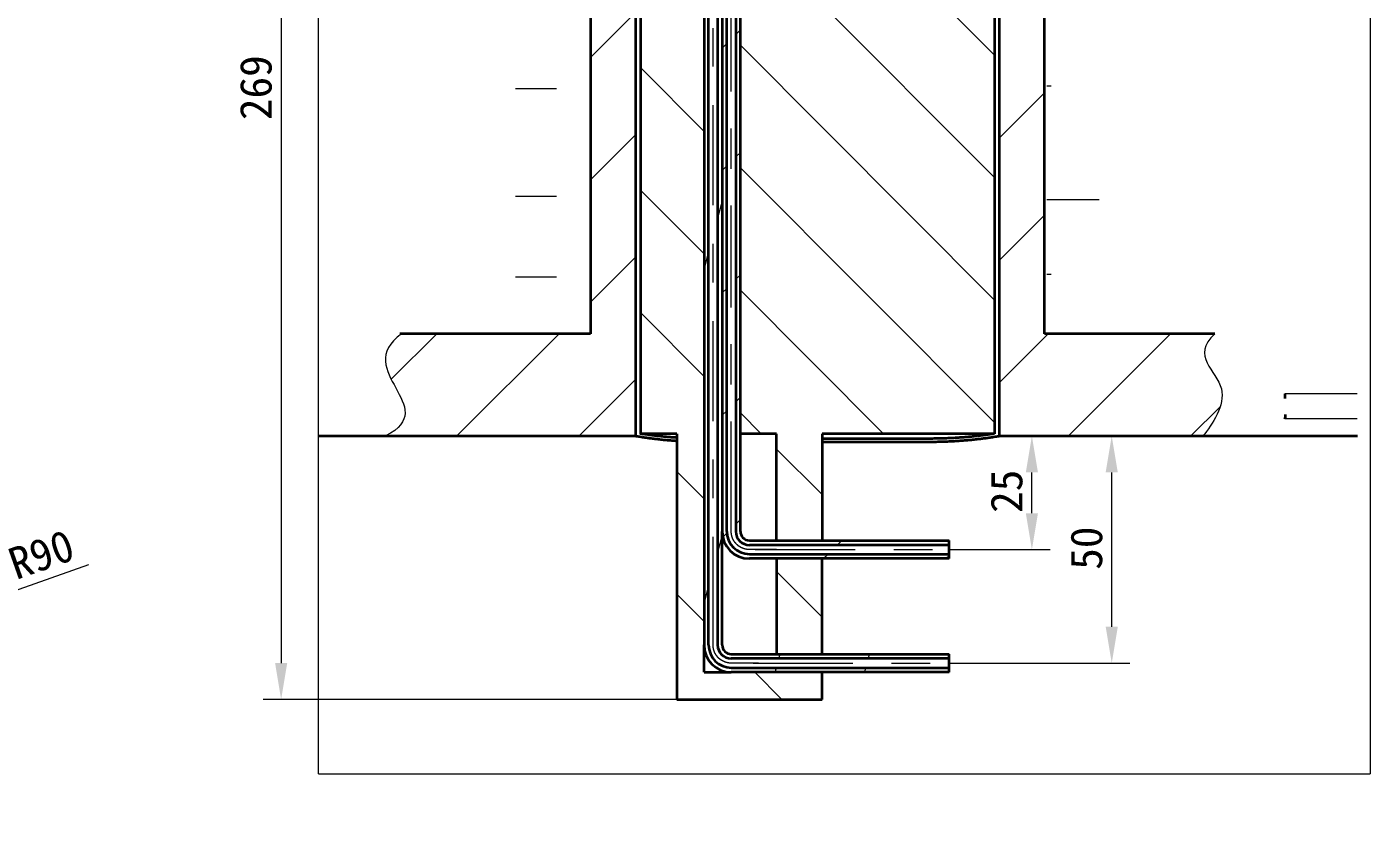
# Model space of a CAD drawing. Header units: millimetres. Extents: x 0 to 1675, y 0 to 1451.
# Drawn here: x 356.4 to 652.3, y 365.5 to 541.2 of the extents above; entities that cross this region are included whole.
import ezdxf

# ---------------------------------------------------------------- set-up
doc = ezdxf.new("R2010")
doc.units = ezdxf.units.MM
doc.linetypes.add('CENTER', pattern=[47.5, 22, -8.5, 8.5, -8.5])
doc.layers.add('171', color=7, linetype='Continuous', lineweight=18)
doc.layers.add('173', color=7, linetype='Continuous', lineweight=18)
doc.styles.add('宋体', font='')
doc.styles.get('宋体').set_extended_font_data('宋体')
doc.dimstyles.get("Standard").update_dxf_attribs({"dimtxt": 0.18, "dimasz": 0.18, "dimexe": 0.18, "dimexo": 0.0625, "dimgap": 0.09, "dimtad": 0, "dimtih": 1, "dimtoh": 1, "dimdec": 4, "dimzin": 0, "dimdsep": 46, "dimtxsty": 'Standard', "dimcen": 0.09, "dimdle": 0.36, "dimadec": 0, "dimazin": 0, "dimtfac": 1, "dimtdec": 4, "dimtofl": 0, "dimtmove": 0, "dimatfit": 3, "dimfxl": 1, "dimtolj": 1, "dimarcsym": 0})

# ---------------------------------------------------------------- blocks, each defined once
blk = doc.blocks.new('*X18')
at = {"layer": '171'}
for points in [[(579.128392, 443.150495), (576.461725, 443.150495), (577.795058, 451.150495)], [(576.461725, 434.150495), (579.128392, 434.150495), (577.795058, 426.150495)]]:
    blk.add_hatch(color=3, dxfattribs=at).paths.add_polyline_path(points, flags=0)
at = {"layer": '171', "color": 3, "linetype": 'Continuous', "lineweight": 18}
for p, q in [((570.58234, 451.150495), (581.795058, 451.150495)), ((577.795058, 434.150495), (577.795058, 443.150495)), ((559.58234, 426.150495), (581.795058, 426.150495))]:
    blk.add_line(p, q, dxfattribs=at)
at = {"layer": '171', "color": 3, "lineweight": 13, "insert": (568.695058, 434.212495), "char_height": 7, "width": 17.75418994, "attachment_point": 1, "rotation": 90, "style": '宋体'}
blk.add_mtext('25', dxfattribs=at)
blk = doc.blocks.new('*X19')
at = {"layer": '171'}
for points in [[(596.712601, 443.150495), (594.045935, 443.150495), (595.379268, 451.150495)], [(594.045935, 409.150495), (596.712601, 409.150495), (595.379268, 401.150495)]]:
    blk.add_hatch(color=3, dxfattribs=at).paths.add_polyline_path(points, flags=0)
at = {"layer": '171', "color": 3, "linetype": 'Continuous', "lineweight": 18}
for p, q in [((610.06071, 451.150495), (591.379268, 451.150495)), ((595.379268, 409.150495), (595.379268, 443.150495)), ((559.58234, 401.150495), (599.379268, 401.150495))]:
    blk.add_line(p, q, dxfattribs=at)
at = {"layer": '171', "color": 3, "lineweight": 13, "insert": (586.279268, 421.694995), "char_height": 7, "width": 17.83240223, "attachment_point": 1, "rotation": 90, "style": '宋体'}
blk.add_mtext('50', dxfattribs=at)
blk = doc.blocks.new('*X21')
at = {"layer": '171'}
for points in [[(413.788138, 654.150495), (411.121471, 654.150495), (412.454805, 662.150495)], [(411.121471, 401.150495), (413.788138, 401.150495), (412.454805, 393.150495)]]:
    blk.add_hatch(color=3, dxfattribs=at).paths.add_polyline_path(points, flags=0)
at = {"layer": '171', "color": 3, "linetype": 'Continuous', "lineweight": 18}
for p, q in [((430.58234, 662.150495), (408.454805, 662.150495)), ((412.454805, 654.150495), (412.454805, 401.150495)), ((499.58234, 393.150495), (408.454805, 393.150495))]:
    blk.add_line(p, q, dxfattribs=at)
at = {"layer": '171', "color": 3, "lineweight": 13, "insert": (403.354805, 520.671495), "char_height": 7, "width": 27.92178771, "attachment_point": 1, "rotation": 90, "style": '宋体'}
blk.add_mtext('269', dxfattribs=at)
blk = doc.blocks.new('*X27')
at = {"layer": '173'}
blk.add_hatch(color=3, dxfattribs=at).paths.add_polyline_path([(285.374102, 391.541791), (284.486285, 394.056327), (292.473802, 395.462508)], flags=0)
at = {"layer": '173', "color": 3, "linetype": 'Continuous', "lineweight": 18}
for p, q in [((292.473802, 395.462508), (370.119148, 422.877036)), ((207.608202, 365.498699), (284.930193, 392.799059))]:
    blk.add_line(p, q, dxfattribs=at)
at = {"layer": '173', "color": 3, "lineweight": 13, "insert": (351.723142, 426.032444), "char_height": 7, "width": 31.38034143, "attachment_point": 1, "rotation": 19.44678495, "style": '宋体'}
blk.add_mtext('R90', dxfattribs=at)

msp = doc.modelspace()

# ---------------------------------------------------------------- hatches: boundary and pattern name
at = {"layer": '171', "linetype": 'Continuous', "lineweight": 18}
h = msp.add_hatch(dxfattribs=at)
h.set_pattern_fill('ANSI31', color=4, style=0, pattern_type=0)
h.set_pattern_definition([(45, (0, 0), (-13.4704, 13.4704), [])])
edge = h.paths.add_edge_path(flags=0)
edge.add_line((493.58234, 741.6505), (507.58234, 741.6505))
edge.add_arc((507.58234, 738.6505), 3, 0, 90, ccw=False)
edge.add_line((510.58234, 738.6505), (510.58234, 430.1505))
edge.add_arc((515.58234, 430.1505), 5, 180, 270)
edge.add_line((515.58234, 425.1505), (559.58234, 425.1505))
edge.add_line((559.58234, 425.1505), (559.58234, 424.1505))
edge.add_line((559.58234, 424.1505), (515.58234, 424.1505))
edge.add_arc((515.58234, 430.1505), 6, 180, 270, ccw=False)
edge.add_line((509.58234, 430.1505), (509.58234, 738.6505))
edge.add_arc((507.58234, 738.6505), 2, 360, 450)
edge.add_line((507.58234, 740.6505), (493.58234, 740.6505))
edge.add_line((493.58234, 740.6505), (493.58234, 741.6505))
edge = h.paths.add_edge_path(flags=0)
edge.add_line((493.58234, 744.6505), (507.58234, 744.6505))
edge.add_arc((507.58234, 738.6505), 6, 0, 90, ccw=False)
edge.add_line((513.58234, 738.6505), (513.58234, 430.1505))
edge.add_arc((515.58234, 430.1505), 2, 180, 270)
edge.add_line((515.58234, 428.1505), (559.58234, 428.1505))
edge.add_line((559.58234, 428.1505), (559.58234, 427.1505))
edge.add_line((559.58234, 427.1505), (515.58234, 427.1505))
edge.add_arc((515.58234, 430.1505), 3, 180, 270, ccw=False)
edge.add_line((512.58234, 430.1505), (512.58234, 738.6505))
edge.add_arc((507.58234, 738.6505), 5, 360, 450)
edge.add_line((507.58234, 743.6505), (493.58234, 743.6505))
edge.add_line((493.58234, 743.6505), (493.58234, 744.6505))
h = msp.add_hatch(dxfattribs=at)
h.set_pattern_fill('ANSI31', color=4, style=0, pattern_type=0)
h.set_pattern_definition([(74.9848, (0, 0), (-18.39958, 4.9354), [])])
edge = h.paths.add_edge_path(flags=0)
edge.add_arc((503.58234, 708.6505), 6, 0, 90, ccw=False)
edge.add_line((509.58234, 708.6505), (509.58234, 405.1505))
edge.add_arc((511.58234, 405.1505), 2, 180, 270)
edge.add_line((511.58234, 403.1505), (559.58234, 403.1505))
edge.add_line((559.58234, 403.1505), (559.58234, 402.1505))
edge.add_line((559.58234, 402.1505), (511.58234, 402.1505))
edge.add_arc((511.58234, 405.1505), 3, 180, 270, ccw=False)
edge.add_line((508.58234, 405.1505), (508.58234, 708.6505))
edge.add_arc((503.58234, 708.6505), 5, 360, 450)
edge.add_line((503.58234, 713.6505), (493.58234, 713.6505))
edge.add_line((493.58234, 713.6505), (493.58234, 714.6505))
edge.add_line((493.58234, 714.6505), (503.58234, 714.6505))
edge = h.paths.add_edge_path(flags=0)
edge.add_arc((503.58234, 708.6505), 3, 0, 90, ccw=False)
edge.add_line((506.58234, 708.6505), (506.58234, 405.1505))
edge.add_arc((511.58234, 405.1505), 5, 180, 270)
edge.add_line((511.58234, 400.1505), (559.58234, 400.1505))
edge.add_line((559.58234, 400.1505), (559.58234, 399.1505))
edge.add_line((559.58234, 399.1505), (511.58234, 399.1505))
edge.add_arc((511.58234, 405.1505), 6, 180, 270, ccw=False)
edge.add_line((505.58234, 405.1505), (505.58234, 708.6505))
edge.add_arc((503.58234, 708.6505), 2, 360, 450)
edge.add_line((503.58234, 710.6505), (493.58234, 710.6505))
edge.add_line((493.58234, 710.6505), (493.58234, 711.6505))
edge.add_line((493.58234, 711.6505), (503.58234, 711.6505))
h = msp.add_hatch(dxfattribs=at)
h.set_pattern_fill('ANSI31', color=4, style=0, pattern_type=0)
h.set_pattern_definition([(134.9544, (0, 0), (-13.4811, -13.45965), [])])
h.paths.add_polyline_path([(570.58234, 633.1505), (570.58234, 662.1505), (513.58234, 662.1505), (513.58234, 451.6505), (521.58234, 451.6505), (521.58234, 428.1505), (531.58234, 428.1505), (531.58234, 451.6505), (569.58234, 451.6505), (569.58234, 633.1505)], flags=0)
h.paths.add_polyline_path([(491.58234, 633.1505), (490.58234, 633.1505), (490.58234, 662.1505), (505.58234, 662.1505), (505.58234, 399.1505), (521.58234, 399.1505), (531.58234, 399.1505), (531.58234, 393.1505), (499.58234, 393.1505), (499.58234, 451.6505), (491.58234, 451.6505)], flags=0)
h.paths.add_polyline_path([(531.58234, 403.1505), (531.58234, 424.1505), (521.58234, 424.1505), (521.58234, 403.1505)], flags=0)
h = msp.add_hatch(dxfattribs=at)
h.set_pattern_fill('ANSI31', color=4, style=0, pattern_type=0)
h.set_pattern_definition([(45, (0, 0), (-13.4704, 13.4704), [])])
edge = h.paths.add_edge_path(flags=0)
edge.add_spline(control_points=[(615.47426, 451.1505), (617.49036, 453.63823), (623.67825, 462.88364), (612.67834, 468.66799), (618.08234, 473.6505)], knot_values=[0, 0, 0, 0, 11.810554348, 25.249072563, 25.249072563, 25.249072563, 25.249072563], weights=[1, 1, 1, 1, 1], degree=3, periodic=0)
edge.add_line((618.08234, 473.6505), (580.58234, 473.6505))
edge.add_line((580.58234, 473.6505), (580.58234, 575.79409))
edge.add_line((580.58234, 575.79409), (586.99355, 599.72105))
edge.add_arc((594.72096, 597.6505), 8, 90, 165, ccw=False)
edge.add_line((594.72096, 605.6505), (601.58234, 605.6505))
edge.add_line((601.58234, 605.6505), (601.58234, 629.6505))
edge.add_line((601.58234, 629.6505), (590.58234, 629.6505))
edge.add_line((590.58234, 629.6505), (590.58234, 634.1505))
edge.add_line((590.58234, 634.1505), (570.58234, 634.1505))
edge.add_line((570.58234, 634.1505), (570.58234, 451.1505))
edge.add_line((570.58234, 451.1505), (615.47426, 451.1505))
h.paths.add_polyline_path([(441.58234, 605.6505), (441.58234, 629.6505), (430.58234, 629.6505), (430.58234, 605.6505)], flags=0)
edge = h.paths.add_edge_path(flags=0)
edge.add_line((490.58234, 451.1505), (490.58234, 634.1505))
edge.add_line((490.58234, 634.1505), (470.58234, 634.1505))
edge.add_line((470.58234, 634.1505), (470.58234, 629.6505))
edge.add_line((470.58234, 629.6505), (459.58234, 629.6505))
edge.add_line((459.58234, 629.6505), (459.58234, 605.6505))
edge.add_line((459.58234, 605.6505), (466.44372, 605.6505))
edge.add_arc((466.44372, 597.6505), 8, 15, 90, ccw=False)
edge.add_line((474.17113, 599.72105), (480.58234, 575.79409))
edge.add_line((480.58234, 575.79409), (480.58234, 473.6505))
edge.add_line((480.58234, 473.6505), (438.98954, 473.6505))
edge.add_spline(control_points=[(438.98954, 473.6505), (427.67729, 465.49415), (448.0661, 457.52493), (435.46767, 451.1505)], knot_values=[0, 0, 0, 0, 26.621989547, 26.621989547, 26.621989547, 26.621989547], weights=[1, 1, 1, 1], degree=3, periodic=0)
edge.add_line((435.46767, 451.1505), (490.58234, 451.1505))
h.paths.add_polyline_path([(630.58234, 605.6505), (630.58234, 629.6505), (619.58234, 629.6505), (619.58234, 605.6505)], flags=0)

# ---------------------------------------------------------------- linework, layer by layer
at = {"layer": '171', "color": 7, "linetype": 'Continuous', "lineweight": 35}
for p, q in [((509.58234, 738.65049), (509.58234, 430.15049)), ((510.58234, 430.15049), (510.58234, 738.65049)), ((512.58234, 738.65049), (512.58234, 430.15049)), ((513.58234, 430.15049), (513.58234, 738.65049)), ((505.58234, 708.65049), (505.58234, 405.15049)), ((506.58234, 405.15049), (506.58234, 708.65049)), ((508.58234, 708.65049), (508.58234, 405.15049)), ((490.58234, 451.15049), (490.58234, 633.15049)), ((491.58234, 633.15049), (491.58234, 451.65049)), ((569.58234, 633.15049), (569.58234, 451.65049)), ((570.58234, 634.15049), (570.58234, 451.15049)), ((480.58234, 575.79409), (480.58234, 473.65049)), ((580.58234, 473.65049), (580.58234, 575.79409)), ((480.58234, 473.65049), (438.58234, 473.65049)), ((618.08234, 473.65049), (580.58234, 473.65049)), ((633.53908, 459.40049), (633.53908, 460.40049)), ((633.53908, 455.90049), (633.53908, 454.90049)), ((420.69665, 451.15049), (490.58234, 451.15049)), ((499.58234, 451.65049), (491.58234, 451.65049)), ((499.58234, 451.65049), (499.58234, 393.15049)), ((521.58234, 451.65049), (513.58234, 451.65049)), ((521.58234, 451.62839), (513.58234, 451.62839)), ((521.58234, 428.15049), (521.58234, 451.65049)), ((555.58234, 450.56106), (531.58156, 450.56106)), ((531.58156, 449.89169), (555.58234, 449.89169)), ((569.58234, 451.65049), (531.58234, 451.65049)), ((531.58234, 451.65049), (531.58234, 428.15049)), ((570.58234, 451.15049), (649.53908, 451.15049)), ((509.58234, 405.15049), (509.58234, 430.15049)), ((515.58234, 428.15049), (559.58234, 428.15049)), ((559.58234, 427.15049), (515.58234, 427.15049)), ((559.58234, 427.15049), (559.58234, 428.15049)), ((559.58234, 425.15049), (559.58234, 427.15049)), ((515.58234, 425.15049), (559.58234, 425.15049)), ((559.58234, 424.15049), (515.58234, 424.15049)), ((521.58234, 424.15049), (521.58234, 403.15049)), ((531.58234, 403.15049), (531.58234, 424.15049)), ((559.58234, 424.15049), (559.58234, 425.15049)), ((505.58234, 399.15049), (505.58234, 405.15049)), ((511.58234, 403.15049), (559.58234, 403.15049)), ((559.58234, 402.15049), (559.58234, 403.15049)), ((559.58234, 402.15049), (511.58234, 402.15049)), ((511.58234, 400.15049), (559.58234, 400.15049)), ((559.58234, 400.15049), (559.58234, 402.15049)), ((559.58234, 399.15049), (559.58234, 400.15049)), ((505.58234, 399.15049), (511.58234, 399.15049)), ((559.58234, 399.15049), (511.58234, 399.15049)), ((531.58234, 393.15049), (531.58234, 399.15049)), ((499.58234, 393.15049), (531.58234, 393.15049))]:
    msp.add_line(p, q, dxfattribs=at)
at = {"layer": '171', "color": 1, "linetype": 'CENTER', "lineweight": 18}
for p, q in [((511.58234, 431.95049), (511.58234, 736.8505)), ((511.58234, 432.3505), (511.58234, 736.8505)), ((507.58234, 406.95049), (507.58234, 706.7505)), ((516.88234, 426.15049), (565.58234, 426.15049)), ((516.38234, 401.15049), (565.58234, 401.15049))]:
    msp.add_line(p, q, dxfattribs=at)
at = {"layer": '171', "color": 30, "linetype": 'Continuous', "lineweight": 13}
for p, q in [((473.08234, 527.55063), (464.0814, 527.55063)), ((581.05612, 528.19863), (582.05769, 528.19863)), ((473.08234, 503.84663), (464.0814, 503.84663)), ((581.05612, 503.19863), (592.58435, 503.19863)), ((473.08234, 486.13958), (464.0814, 486.13958)), ((581.05612, 486.78758), (582.05769, 486.78758)), ((633.53908, 460.40049), (633.29159, 460.25761)), ((649.41383, 460.40049), (633.53908, 460.40049)), ((633.53908, 454.90049), (633.29159, 455.04339)), ((649.41383, 454.90049), (633.53908, 454.90049))]:
    msp.add_line(p, q, dxfattribs=at)
at = {"layer": '171', "color": 7, "linetype": 'Continuous', "lineweight": 35}
for centre, radius in [((515.58234, 430.15049), 6), ((515.58234, 430.15049), 5), ((515.58234, 430.15049), 3), ((515.58234, 430.15049), 2), ((511.58234, 405.15049), 6), ((511.58234, 405.15049), 5), ((511.58234, 405.15049), 3), ((511.58234, 405.15049), 2)]:
    msp.add_arc(centre, radius, 180, 270, dxfattribs=at)
at = {"layer": '171', "color": 6, "linetype": 'Continuous', "lineweight": 18}
msp.add_open_spline([(438.98954, 473.6505), (427.67729, 465.49415), (448.0661, 457.52493), (435.46767, 451.1505)], degree=3, dxfattribs=at)
msp.add_open_spline([(618.08234, 473.6505), (612.67834, 468.66799), (623.67825, 462.88364), (617.49036, 453.63823), (615.47426, 451.1505)], degree=3, knots=[0, 0, 0, 0, 13.29309217, 24.975837619, 24.975837619, 24.975837619, 24.975837619], dxfattribs=at)
at = {"layer": '171', "color": 7, "linetype": 'Continuous', "lineweight": 35}
for points, knots in [([(490.58234, 451.1505), (490.58232, 451.1505), (490.6059, 451.14656), (490.66592, 451.1366), (490.67956, 451.13434), (490.70981, 451.12934), (490.75965, 451.1211), (490.82275, 451.11073), (490.96636, 451.08724), (491.08524, 451.06794), (491.36883, 451.02265), (491.53353, 450.99667), (491.81558, 450.95314), (491.91544, 450.93787), (492.12709, 450.9059), (492.23803, 450.88933), (492.5857, 450.83807), (492.83731, 450.80184), (493.37941, 450.72638), (493.66988, 450.68715), (494.13499, 450.62685), (494.29494, 450.60651), (494.54233, 450.57574), (494.66789, 450.5603), (494.79629, 450.54477), (494.88253, 450.53441), (494.92595, 450.52922), (495.31851, 450.48261), (495.68192, 450.44147), (496.43678, 450.36092), (496.82824, 450.32152), (497.63923, 450.24556), (498.05875, 450.209), (498.60121, 450.1658), (498.71061, 450.15729), (498.87607, 450.14471), (498.93149, 450.14056), (499.04264, 450.13232), (499.23821, 450.118), (499.43516, 450.10424), (499.57672, 450.09468)], [0, 0, 0, 0, 0.761596672, 0.761596672, 0.953434624, 0.953434624, 1.145272577, 1.528948482, 1.528948482, 2.296300292, 2.296300292, 3.063652102, 3.063652102, 3.447328007, 3.447328007, 3.831003912, 3.831003912, 4.598355722, 4.598355722, 5.365707532, 5.365707532, 5.749383437, 5.749383437, 5.94122139, 6.037140366, 6.037140366, 6.133059342, 6.133059342, 6.900411152, 6.900411152, 7.667762963, 7.667762963, 8.435114773, 8.435114773, 8.626952725, 8.626952725, 8.722871702, 8.722871702, 8.818790678, 9.059739146, 9.059739146, 9.059739146, 9.059739146]), ([(499.57736, 450.76249), (499.37547, 450.77602), (499.1762, 450.79005), (498.57769, 450.83413), (498.18666, 450.86562), (497.61642, 450.91502), (497.42906, 450.93185), (497.15217, 450.95756), (497.06056, 450.96621), (496.9242, 450.97928), (496.87889, 450.98366), (496.78886, 450.99243), (496.38613, 451.03195), (496.00497, 451.07198), (495.36038, 451.14292), (495.0546, 451.17827), (494.476, 451.24777), (494.20318, 451.2819), (493.88332, 451.32318), (493.82041, 451.33137), (493.69673, 451.34758), (493.63622, 451.35557), (493.45866, 451.3792), (493.34556, 451.39448), (493.02181, 451.43876), (492.82667, 451.4662), (492.47725, 451.51622), (492.32297, 451.53879), (492.12272, 451.56845), (492.06117, 451.57764), (491.99087, 451.5882), (491.97714, 451.59026), (491.95035, 451.5943), (491.93728, 451.59627), (491.89916, 451.60202), (491.8752, 451.60565), (491.76256, 451.62275), (491.69532, 451.63308), (491.60538, 451.64692), (491.58269, 451.65044), (491.58234, 451.65049), (491.58234, 451.6505), (491.58234, 451.6505)], [0, 0, 0, 0, 0.342598809, 0.342598809, 1.04249423, 1.04249423, 1.392441941, 1.392441941, 1.567415796, 1.567415796, 1.654902724, 1.654902724, 1.742389652, 2.442285073, 2.442285073, 3.142180494, 3.142180494, 3.842075916, 3.842075916, 4.017049771, 4.017049771, 4.192023626, 4.192023626, 4.541971337, 4.541971337, 5.241866758, 5.241866758, 5.94176218, 5.94176218, 6.29170989, 6.29170989, 6.379196818, 6.379196818, 6.466683746, 6.466683746, 6.641657601, 6.641657601, 7.341553023, 7.341553023, 8.041448444, 8.041448444, 8.04669766, 8.04669766, 8.04669766, 8.04669766]), ([(569.58234, 451.6505), (569.58235, 451.6505), (569.56035, 451.64709), (569.50437, 451.63847), (569.49164, 451.63651), (569.46342, 451.63217), (569.41691, 451.62504), (569.35803, 451.61606), (569.22403, 451.59572), (569.1131, 451.579), (568.84849, 451.53979), (568.69482, 451.51729), (568.43166, 451.4796), (568.33849, 451.46639), (568.21508, 451.44909), (568.19007, 451.44559), (568.13949, 451.43854), (568.06273, 451.42788), (567.98333, 451.41694), (567.71287, 451.37995), (567.47799, 451.34857), (566.97198, 451.28324), (566.70084, 451.24927), (566.26673, 451.19707), (566.11745, 451.17946), (565.88657, 451.15284), (565.76938, 451.13947), (565.64955, 451.12603), (565.56907, 451.11706), (565.52853, 451.11257), (565.16192, 451.0722), (564.82258, 451.03658), (564.11777, 450.96687), (563.7523, 450.93277), (562.99527, 450.86705), (562.6037, 450.83542), (562.09748, 450.79807), (561.99539, 450.7907), (561.78952, 450.77621), (561.68562, 450.76907), (561.37303, 450.74815), (561.16298, 450.73481), (560.52797, 450.69674), (560.09816, 450.67397), (559.22575, 450.63421), (558.78316, 450.61721), (558.10955, 450.59649), (557.88339, 450.59038), (557.54167, 450.58246), (557.42735, 450.58003), (557.25524, 450.5767), (557.19775, 450.57564), (557.08273, 450.57363), (557.0252, 450.57269), (556.50725, 450.56466), (556.04548, 450.56107), (555.58234, 450.56107)], [0, 0, 0, 0, 0.872330246, 0.872330246, 1.092060786, 1.092060786, 1.311791327, 1.751252407, 1.751252407, 2.630174569, 2.630174569, 3.509096731, 3.509096731, 3.948557812, 3.948557812, 4.058423082, 4.058423082, 4.168288353, 4.388018893, 4.388018893, 5.266941055, 5.266941055, 6.145863217, 6.145863217, 6.585324298, 6.585324298, 6.805054838, 6.914920108, 6.914920108, 7.024785379, 7.024785379, 7.90370754, 7.90370754, 8.782629702, 8.782629702, 9.661551864, 9.661551864, 9.881282404, 9.881282404, 10.101012945, 10.101012945, 10.540474026, 10.540474026, 11.419396188, 11.419396188, 12.29831835, 12.29831835, 12.73777943, 12.73777943, 12.957509971, 12.957509971, 13.067375241, 13.067375241, 13.177240511, 13.177240511, 14.056162673, 14.056162673, 14.056162673, 14.056162673]), ([(555.58234, 449.89169), (556.07869, 449.89169), (556.57078, 449.89586), (557.54673, 449.91209), (558.0306, 449.92416), (558.99018, 449.95581), (559.46589, 449.97538), (560.05532, 450.00427), (560.23176, 450.01327), (560.40761, 450.02276), (560.52471, 450.0292), (560.58317, 450.03247), (560.87432, 450.04904), (561.10421, 450.06304), (561.785, 450.10705), (562.22704, 450.13908), (563.08799, 450.2075), (563.5069, 450.2439), (564.1178, 450.301), (564.31851, 450.32046), (564.61515, 450.35017), (564.71329, 450.36016), (564.85937, 450.37527), (564.9079, 450.38033), (565.00433, 450.39046), (565.43565, 450.43612), (565.84389, 450.48236), (566.53433, 450.5643), (566.86188, 450.60514), (567.48172, 450.68541), (567.77401, 450.72484), (568.11672, 450.77251), (568.18415, 450.78197), (568.31662, 450.80069), (568.51105, 450.82838), (568.69279, 450.85485), (569.03963, 450.90598), (569.24872, 450.93766), (569.62315, 450.99542), (569.78849, 451.02148), (570.00312, 451.05574), (570.06909, 451.06636), (570.14445, 451.07855), (570.15916, 451.08093), (570.18788, 451.08559), (570.20189, 451.08787), (570.24274, 451.09451), (570.26842, 451.0987), (570.38914, 451.11845), (570.46122, 451.13038), (570.55763, 451.14637), (570.58196, 451.15043), (570.58234, 451.15049), (570.58234, 451.1505), (570.58234, 451.1505)], [0, 0, 0, 0, 0.941428454, 0.941428454, 1.882856907, 1.882856907, 2.824285361, 2.824285361, 3.059642474, 3.177321031, 3.177321031, 3.294999587, 3.294999587, 3.765713814, 3.765713814, 4.707142268, 4.707142268, 5.648570721, 5.648570721, 6.119284948, 6.119284948, 6.354642061, 6.354642061, 6.472320618, 6.472320618, 6.589999175, 7.531427628, 7.531427628, 8.472856082, 8.472856082, 9.414284535, 9.414284535, 9.649641649, 9.649641649, 9.884998762, 10.355712989, 10.355712989, 11.297141442, 11.297141442, 12.238569896, 12.238569896, 12.709284122, 12.709284122, 12.826962679, 12.826962679, 12.944641236, 12.944641236, 13.179998349, 13.179998349, 14.121426803, 14.121426803, 15.062855256, 15.062855256, 15.06991597, 15.06991597, 15.06991597, 15.06991597])]:
    msp.add_open_spline(points, degree=3, knots=knots, dxfattribs=at)
at = {"layer": '171', "color": 1, "linetype": 'CENTER', "lineweight": 18}
for points, knots in [([(521.58234, 426.15093), (519.58234, 426.15078), (517.58234, 426.15064), (515.51689, 426.15049), (515.43508, 426.1525), (515.32071, 426.15882), (515.23912, 426.16485), (515.14141, 426.17447), (515.04396, 426.18649), (514.94685, 426.20089), (514.85011, 426.21768), (514.75381, 426.23683), (514.666, 426.25655), (514.58658, 426.27619), (514.50753, 426.29728), (514.42109, 426.32235), (514.32749, 426.352), (514.23465, 426.38394), (514.14262, 426.41815), (514.05145, 426.4546), (513.96121, 426.49329), (513.87195, 426.53418), (513.78372, 426.57724), (513.69656, 426.62246), (513.61055, 426.6698), (513.52572, 426.71924), (513.44214, 426.77074), (513.35984, 426.82428), (513.27888, 426.87983), (513.1993, 426.93734), (513.12117, 426.99679), (513.04451, 427.05814), (512.96939, 427.12136), (512.89583, 427.18639), (512.8239, 427.25321), (512.75363, 427.32178), (512.68506, 427.39206), (512.61824, 427.46399), (512.5532, 427.53754), (512.48999, 427.61267), (512.42864, 427.68932), (512.36919, 427.76746), (512.31167, 427.84703), (512.25613, 427.92799), (512.20705, 428.00343), (512.16391, 428.07295), (512.12207, 428.14326), (512.07771, 428.22157), (512.03143, 428.30816), (511.98728, 428.39585), (511.9453, 428.48461), (511.90551, 428.57437), (511.86794, 428.66508), (511.83261, 428.75668), (511.79953, 428.84913), (511.76873, 428.94235), (511.74023, 429.03631), (511.71404, 429.13093), (511.69019, 429.22617), (511.66868, 429.32197), (511.64952, 429.41826), (511.63274, 429.515), (511.61833, 429.61212), (511.60631, 429.70956), (511.59669, 429.80727), (511.59067, 429.88887), (511.58435, 430.00323), (511.58234, 430.08505), (511.58248, 432.1505), (511.58261, 434.1505), (511.58275, 436.1505)], [0, 0, 0, 0, 5.999985041, 5.999985041, 6.196334096, 6.245421359, 6.343595886, 6.441770413, 6.53994494, 6.638119467, 6.736293994, 6.834468521, 6.932643048, 7.006273943, 7.079904839, 7.178079366, 7.276253893, 7.37442842, 7.472602947, 7.570777474, 7.668952001, 7.767126528, 7.865301055, 7.963475582, 8.061650109, 8.159824636, 8.257999163, 8.35617369, 8.454348217, 8.552522744, 8.650697271, 8.748871798, 8.847046325, 8.945220852, 9.043395379, 9.141569906, 9.239744433, 9.33791896, 9.436093487, 9.534268014, 9.632442541, 9.730617068, 9.828791595, 9.926966122, 10.02514065, 10.098771545, 10.17240244, 10.270576967, 10.368751494, 10.466926021, 10.565100548, 10.663275075, 10.761449602, 10.859624129, 10.957798656, 11.055973183, 11.15414771, 11.252322237, 11.350496764, 11.448671291, 11.546845818, 11.645020345, 11.743194872, 11.841369399, 11.939543926, 12.037718454, 12.086805717, 12.283154771, 12.283154771, 18.283139813, 18.283139813, 18.283139813, 18.283139813]), ([(517.58234, 401.15093), (515.58234, 401.15078), (513.58234, 401.15064), (511.51689, 401.15049), (511.43508, 401.1525), (511.32071, 401.15882), (511.23912, 401.16485), (511.14141, 401.17447), (511.04396, 401.18649), (510.94685, 401.20089), (510.85011, 401.21768), (510.75381, 401.23683), (510.666, 401.25655), (510.58658, 401.27619), (510.50753, 401.29728), (510.42109, 401.32235), (510.32749, 401.352), (510.23465, 401.38394), (510.14262, 401.41815), (510.05145, 401.4546), (509.96121, 401.49329), (509.87195, 401.53418), (509.78372, 401.57724), (509.69656, 401.62246), (509.61055, 401.6698), (509.52572, 401.71924), (509.44214, 401.77074), (509.35984, 401.82428), (509.27888, 401.87983), (509.1993, 401.93734), (509.12117, 401.99679), (509.04451, 402.05814), (508.96939, 402.12136), (508.89583, 402.18639), (508.8239, 402.25321), (508.75363, 402.32178), (508.68506, 402.39206), (508.61824, 402.46399), (508.5532, 402.53754), (508.48999, 402.61267), (508.42864, 402.68932), (508.36919, 402.76746), (508.31167, 402.84703), (508.25613, 402.92799), (508.20705, 403.00343), (508.16391, 403.07295), (508.12207, 403.14326), (508.07771, 403.22157), (508.03143, 403.30816), (507.98728, 403.39585), (507.9453, 403.48461), (507.90551, 403.57437), (507.86794, 403.66508), (507.83261, 403.75668), (507.79953, 403.84913), (507.76873, 403.94235), (507.74023, 404.03631), (507.71404, 404.13093), (507.69019, 404.22617), (507.66868, 404.32197), (507.64952, 404.41826), (507.63274, 404.515), (507.61833, 404.61212), (507.60631, 404.70956), (507.59669, 404.80727), (507.59067, 404.88887), (507.58435, 405.00323), (507.58234, 405.08505), (507.58248, 407.1505), (507.58261, 409.1505), (507.58275, 411.1505)], [0, 0, 0, 0, 5.999985042, 5.999985042, 6.196334096, 6.245421359, 6.343595886, 6.441770413, 6.53994494, 6.638119467, 6.736293994, 6.834468521, 6.932643048, 7.006273944, 7.079904839, 7.178079366, 7.276253893, 7.37442842, 7.472602947, 7.570777474, 7.668952001, 7.767126528, 7.865301055, 7.963475582, 8.061650109, 8.159824636, 8.257999163, 8.35617369, 8.454348217, 8.552522744, 8.650697271, 8.748871798, 8.847046325, 8.945220852, 9.043395379, 9.141569906, 9.239744433, 9.33791896, 9.436093487, 9.534268014, 9.632442541, 9.730617068, 9.828791595, 9.926966122, 10.02514065, 10.098771545, 10.17240244, 10.270576967, 10.368751494, 10.466926021, 10.565100548, 10.663275075, 10.761449602, 10.859624129, 10.957798656, 11.055973183, 11.15414771, 11.252322237, 11.350496764, 11.448671291, 11.546845818, 11.645020345, 11.743194872, 11.841369399, 11.939543926, 12.037718454, 12.086805717, 12.283154771, 12.283154771, 18.283139813, 18.283139813, 18.283139813, 18.283139813])]:
    msp.add_open_spline(points, degree=3, knots=knots, dxfattribs=at)
at = {"layer": '173', "color": 35, "linetype": 'Continuous', "lineweight": 18}
for p, q in [((420.69665, 376.81313), (420.69665, 768.34392)), ((652.28839, 768.34392), (652.28839, 376.81313)), ((420.69665, 376.81313), (652.28839, 376.81313))]:
    msp.add_line(p, q, dxfattribs=at)

# ---------------------------------------------------------------- dimensions: what is measured, and where the dimension line sits
at = {"layer": '171', "color": 3, "linetype": 'Continuous', "lineweight": 13}
dim = msp.add_linear_dim(base=(412.45481, 393.15049), p1=(430.58234, 662.15049), p2=(499.58234, 393.15049), angle=90, dimstyle='Standard', override={"dimscale": 2, "dimtxt": 3.5, "dimasz": 4, "dimexe": 2, "dimexo": 0, "dimgap": 1.05, "dimtad": 1, "dimtih": 0, "dimtoh": 0, "dimdec": 3, "dimzin": 8, "dimtxsty": '宋体', "dimsah": 1, "dimdle": 8, "dimclrd": 3, "dimclre": 3, "dimclrt": 3, "dimtfac": 0.571429, "dimtdec": 2, "dimtofl": 1, "dimtzin": 8}, dxfattribs=at)
dim.commit()
dim.dimension.update_dxf_attribs({"geometry": '*X21', "text_midpoint": (412.45481, 527.65049), "dimtype": 160})
for base, p1, p2, text, picture, middle in [((577.79506, 451.15049), (559.58234, 426.15049), (570.58234, 451.15049), '{\\C3;25}', '*X18', (577.79506, 438.65049)), ((595.37927, 451.15049), (559.58234, 401.15049), (610.06071, 451.15049), '{\\C3;50}', '*X19', (595.37927, 426.15049))]:
    dim = msp.add_linear_dim(base=base, p1=p1, p2=p2, angle=90, text=text, dimstyle='Standard', override={"dimscale": 2, "dimtxt": 3.5, "dimasz": 4, "dimexe": 2, "dimexo": 0, "dimgap": 1.05, "dimtad": 1, "dimtih": 0, "dimtoh": 0, "dimdec": 3, "dimlfac": 0.5, "dimzin": 8, "dimtxsty": '宋体', "dimsah": 1, "dimdle": 8, "dimclrd": 3, "dimclre": 3, "dimclrt": 3, "dimtfac": 0.571429, "dimtdec": 2, "dimtofl": 1}, dxfattribs=at)
    dim.commit()
    dim.dimension.update_dxf_attribs({"geometry": picture, "text_midpoint": middle, "dimtype": 160})
at = {"layer": '173', "color": 3, "linetype": 'Continuous', "lineweight": 13}
dim = msp.add_radius_dim(center=(207.6082, 365.4987), mpoint=(292.4738, 395.46251), dimstyle='Standard', override={"dimscale": 2, "dimtxt": 3.5, "dimasz": 4, "dimexe": 2, "dimexo": 0, "dimgap": 1.05, "dimtad": 1, "dimtih": 0, "dimtoh": 0, "dimdec": 3, "dimzin": 8, "dimpost": 'R<>', "dimtxsty": '宋体', "dimsah": 1, "dimdle": 8, "dimclrd": 3, "dimclre": 3, "dimclrt": 3, "dimtfac": 0.571429, "dimtdec": 2, "dimatfit": 2, "dimtzin": 8}, dxfattribs=at)
dim.commit()
dim.dimension.update_dxf_attribs({"geometry": '*X27', "text_midpoint": (354.75282, 417.45159), "dimtype": 164})

doc.saveas('drawing.dxf')
